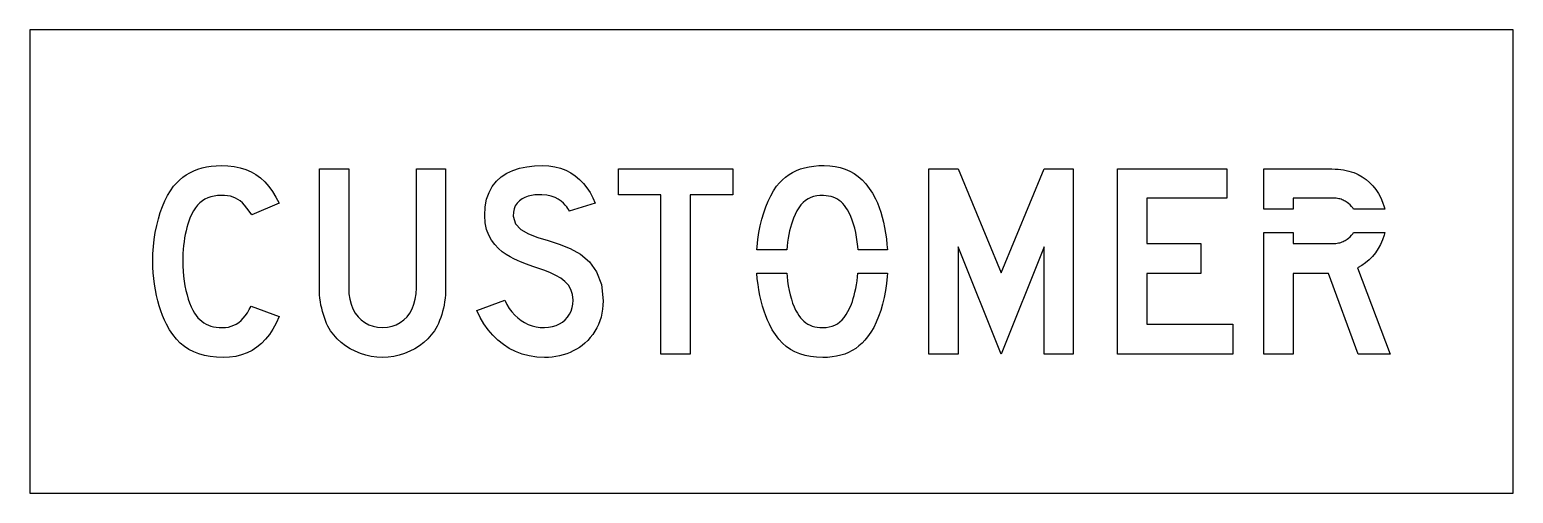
# Model space of a CAD drawing. Extents: x 0 to 32, y 0 to 10.
import ezdxf

# ---------------------------------------------------------------- set-up
doc = ezdxf.new("R2010")
doc.units = 0
doc.layers.add('CUT', color=7, linetype='Continuous')
doc.layers.add('OUTSIDE', color=1, linetype='Continuous')

msp = doc.modelspace()

# ---------------------------------------------------------------- linework, layer by layer
at = {"layer": 'CUT'}
for points in [[(4.9982, 3.2308), (4.9014, 3.1508), (4.7982, 3.0832), (4.6874, 3.028), (4.5694, 2.9852), (4.4446, 2.9544), (4.3118, 2.936), (4.1718, 2.93), (4.0286, 2.9344), (3.8942, 2.9488), (3.7678, 2.9724), (3.6494, 3.0064), (3.5386, 3.05), (3.435, 3.1036), (3.3382, 3.1676), (3.2486, 3.2416), (3.165, 3.3264), (3.0878, 3.422), (3.0166, 3.5284), (2.9506, 3.6456), (2.9066, 3.7364), (2.8654, 3.8332), (2.8278, 3.9352), (2.7934, 4.0424), (2.7622, 4.1536), (2.735, 4.2684), (2.7114, 4.3868), (2.6918, 4.5076), (2.6762, 4.6304), (2.665, 4.7552), (2.6582, 4.8808), (2.6558, 5.0072), (2.6594, 5.1648), (2.6698, 5.3216), (2.6866, 5.4764), (2.7102, 5.6284), (2.7398, 5.776), (2.7754, 5.9192), (2.8166, 6.0564), (2.8638, 6.1872), (2.9166, 6.3096), (2.9742, 6.4236), (3.0374, 6.5276), (3.105, 6.6212), (3.167, 6.692), (3.2326, 6.7568), (3.3026, 6.8156), (3.377, 6.8684), (3.4554, 6.9152), (3.5386, 6.956), (3.6258, 6.9908), (3.7174, 7.0192), (3.8138, 7.0416), (3.9142, 7.0572), (4.0198, 7.0668), (4.1298, 7.07), (4.2758, 7.0648), (4.4134, 7.0488), (4.5418, 7.022), (4.6626, 6.984), (4.7754, 6.9344), (4.8806, 6.8736), (4.979, 6.8012), (5.0706, 6.7168), (5.1558, 6.62), (5.2354, 6.5112), (5.3098, 6.39), (5.3786, 6.256), (4.7894, 6.0036), (4.735, 6.0824), (4.6838, 6.1516), (4.635, 6.2116), (4.587, 6.2624), (4.5394, 6.3052), (4.491, 6.3404), (4.441, 6.3684), (4.3882, 6.3904), (4.3314, 6.406), (4.2702, 6.4168), (4.2034, 6.4228), (4.1298, 6.4244), (4.0514, 6.4216), (3.9774, 6.4124), (3.9078, 6.3972), (3.8426, 6.3752), (3.7814, 6.3464), (3.7246, 6.3104), (3.671, 6.2672), (3.6214, 6.2168), (3.575, 6.158), (3.5322, 6.0916), (3.4926, 6.0168), (3.4558, 5.9332), (3.4322, 5.8716), (3.4106, 5.8052), (3.3906, 5.7352), (3.3722, 5.662), (3.3562, 5.5856), (3.3418, 5.5072), (3.3298, 5.4264), (3.3198, 5.344), (3.3118, 5.2604), (3.3062, 5.176), (3.3026, 5.0916), (3.3014, 5.0072), (3.3038, 4.8984), (3.3094, 4.7904), (3.3194, 4.6836), (3.3326, 4.5788), (3.3498, 4.4764), (3.3702, 4.3772), (3.3934, 4.282), (3.4202, 4.1908), (3.4498, 4.1052), (3.4818, 4.0248), (3.517, 3.9512), (3.5542, 3.8844), (3.5902, 3.834), (3.6282, 3.7884), (3.6682, 3.7472), (3.7106, 3.7104), (3.7558, 3.6784), (3.8034, 3.6508), (3.8538, 3.6276), (3.9078, 3.6088), (3.9646, 3.594), (4.0254, 3.5836), (4.0894, 3.5776), (4.1578, 3.5756), (4.223, 3.5784), (4.2854, 3.5872), (4.345, 3.6024), (4.4022, 3.6236), (4.4566, 3.6516), (4.5086, 3.686), (4.5582, 3.7272), (4.6058, 3.7752), (4.651, 3.83), (4.6946, 3.8924), (4.7358, 3.9616), (4.7754, 4.0384), (5.3786, 3.814), (5.3158, 3.6728), (5.2466, 3.544), (5.1706, 3.4272), (5.0878, 3.3228)], [(12.2974, 3.7208), (12.2666, 3.642), (12.2306, 3.5664), (12.1894, 3.494), (12.1434, 3.4244), (12.0922, 3.3588), (12.0362, 3.2968), (11.9754, 3.2384), (11.9174, 3.1912), (11.8562, 3.1476), (11.7918, 3.1076), (11.7246, 3.0712), (11.655, 3.0388), (11.5822, 3.0104), (11.5074, 2.9864), (11.4306, 2.9664), (11.3518, 2.9504), (11.271, 2.9392), (11.1886, 2.932), (11.105, 2.93), (10.937, 2.938), (10.7766, 2.9628), (10.6246, 3.0028), (10.4802, 3.0576), (10.3446, 3.1264), (10.2174, 3.2088), (10.099, 3.3036), (9.9898, 3.41), (9.8894, 3.528), (9.7986, 3.656), (9.717, 3.7936), (9.6454, 3.9404), (10.249, 4.1648), (10.2938, 4.0736), (10.3446, 3.9896), (10.4006, 3.9128), (10.4618, 3.8436), (10.5274, 3.782), (10.5982, 3.728), (10.673, 3.682), (10.7522, 3.644), (10.835, 3.6144), (10.9218, 3.5928), (11.0118, 3.58), (11.105, 3.5756), (11.1938, 3.5808), (11.2774, 3.5956), (11.3554, 3.62), (11.4274, 3.6536), (11.4926, 3.6948), (11.5506, 3.744), (11.6014, 3.8), (11.6438, 3.8624), (11.6774, 3.9308), (11.7022, 4.0044), (11.7174, 4.0824), (11.7226, 4.1648), (11.7102, 4.2892), (11.6746, 4.3968), (11.6182, 4.4896), (11.5434, 4.57), (11.453, 4.6392), (11.349, 4.7), (11.2342, 4.754), (11.1114, 4.8032), (10.9826, 4.8496), (10.8502, 4.8956), (10.7174, 4.9428), (10.5858, 4.9928), (10.5206, 5.0208), (10.4458, 5.0552), (10.3646, 5.0972), (10.2798, 5.1484), (10.1938, 5.2092), (10.1106, 5.2808), (10.0318, 5.364), (9.961, 5.4596), (9.901, 5.5692), (9.8546, 5.6936), (9.8246, 5.8332), (9.8138, 5.9896), (9.825, 6.176), (9.8566, 6.3424), (9.9086, 6.49), (9.9786, 6.6188), (10.0662, 6.7304), (10.1702, 6.8244), (10.2886, 6.9024), (10.421, 6.9648), (10.5658, 7.012), (10.7218, 7.0448), (10.8882, 7.064), (11.063, 7.07), (11.1994, 7.0636), (11.3286, 7.044), (11.4498, 7.012), (11.5638, 6.9684), (11.6698, 6.9132), (11.7682, 6.8472), (11.8594, 6.7712), (11.9426, 6.6856), (12.0182, 6.5904), (12.0866, 6.4872), (12.147, 6.3752), (12.1998, 6.256), (11.6386, 6.0876), (11.6354, 6.0944), (11.6258, 6.1128), (11.6094, 6.1404), (11.5854, 6.1756), (11.553, 6.2156), (11.5122, 6.258), (11.4618, 6.3008), (11.4014, 6.3412), (11.3306, 6.378), (11.2486, 6.4076), (11.155, 6.4288), (11.049, 6.4384), (10.9742, 6.4396), (10.899, 6.4344), (10.8242, 6.4236), (10.7518, 6.406), (10.683, 6.3812), (10.619, 6.3492), (10.5622, 6.3092), (10.5134, 6.2608), (10.4746, 6.2036), (10.447, 6.1376), (10.4322, 6.0616), (10.4314, 5.9756), (10.4814, 5.8132), (10.5946, 5.6912), (10.7578, 5.5976), (10.9586, 5.5212), (11.1838, 5.4504), (11.421, 5.3736), (11.6566, 5.28), (11.8786, 5.1572), (12.0734, 4.9944), (12.2286, 4.78), (12.3314, 4.5028), (12.3682, 4.1508), (12.3654, 4.0604), (12.3566, 3.972), (12.3426, 3.886), (12.3226, 3.802)], [(17.7942, 5.7164), (17.7694, 5.806), (17.7414, 5.8912), (17.7102, 5.9712), (17.6762, 6.0464), (17.639, 6.1156), (17.6066, 6.166), (17.573, 6.2108), (17.5382, 6.2508), (17.501, 6.2864), (17.4622, 6.3172), (17.4214, 6.344), (17.3782, 6.3664), (17.3322, 6.3852), (17.2838, 6.4), (17.2322, 6.4116), (17.1774, 6.4196), (17.1194, 6.4244), (17.0446, 6.4244), (16.9742, 6.4176), (16.9082, 6.4032), (16.8462, 6.3816), (16.7882, 6.3524), (16.7338, 6.3156), (16.6826, 6.2716), (16.635, 6.2196), (16.5906, 6.16), (16.549, 6.0924), (16.5102, 6.0168), (16.4738, 5.9332), (16.4502, 5.8712), (16.4286, 5.8044), (16.4086, 5.7332), (16.3902, 5.6584), (16.3742, 5.5804), (16.3598, 5.5), (16.3478, 5.4176), (16.3378, 5.3336), (16.3301, 5.251), (15.6836, 5.251), (15.6878, 5.3164), (15.7046, 5.4724), (15.7274, 5.624), (15.7566, 5.7708), (15.7914, 5.9124), (15.8318, 6.048), (15.8778, 6.1772), (15.9286, 6.2996), (15.9842, 6.4148), (16.0446, 6.522), (16.109, 6.6212), (16.1706, 6.6948), (16.2358, 6.7616), (16.3046, 6.8216), (16.3778, 6.8748), (16.4554, 6.9212), (16.537, 6.9616), (16.6238, 6.9952), (16.715, 7.0224), (16.8118, 7.0436), (16.9134, 7.0584), (17.0206, 7.0672), (17.1338, 7.07), (17.2566, 7.0656), (17.3738, 7.0512), (17.4846, 7.0276), (17.5894, 6.9936), (17.689, 6.95), (17.7826, 6.8964), (17.8714, 6.8324), (17.955, 6.7584), (18.0338, 6.6736), (18.1078, 6.578), (18.177, 6.4716), (18.2426, 6.3544), (18.283, 6.2636), (18.3206, 6.1668), (18.355, 6.0648), (18.3862, 5.9576), (18.4142, 5.8464), (18.439, 5.7316), (18.4598, 5.6132), (18.4774, 5.4924), (18.491, 5.3696), (18.5005, 5.251), (17.8676, 5.251), (17.8618, 5.3204), (17.8498, 5.4244), (17.8346, 5.5252), (17.8162, 5.6228)], [(8.9494, 4.1328), (8.9374, 4.0612), (8.9226, 3.9912), (8.9058, 3.9228), (8.8866, 3.8556), (8.8654, 3.79), (8.8418, 3.7264), (8.8166, 3.664), (8.7894, 3.6036), (8.7314, 3.5076), (8.663, 3.4172), (8.5854, 3.3324), (8.4994, 3.254), (8.4054, 3.1828), (8.305, 3.1192), (8.199, 3.064), (8.0874, 3.0172), (7.9722, 2.98), (7.8538, 2.9524), (7.7326, 2.9356), (7.6102, 2.93), (7.4882, 2.9356), (7.367, 2.9524), (7.2486, 2.98), (7.1334, 3.0172), (7.0218, 3.064), (6.9158, 3.1192), (6.8154, 3.1828), (6.7214, 3.254), (6.6354, 3.3324), (6.5578, 3.4172), (6.4894, 3.5076), (6.4314, 3.6036), (6.4042, 3.664), (6.379, 3.7264), (6.3554, 3.79), (6.3342, 3.8556), (6.315, 3.9228), (6.2982, 3.9912), (6.2834, 4.0612), (6.2714, 4.1328), (6.2618, 4.2056), (6.2546, 4.2796), (6.2506, 4.3548), (6.249, 4.4316), (6.249, 7), (6.8806, 7), (6.8806, 4.4316), (6.8866, 4.3056), (6.9046, 4.188), (6.9334, 4.0788), (6.973, 3.9788), (7.023, 3.8888), (7.0822, 3.8088), (7.151, 3.7396), (7.2278, 3.682), (7.313, 3.636), (7.4054, 3.6028), (7.5046, 3.5824), (7.6102, 3.5756), (7.7162, 3.5824), (7.8154, 3.6028), (7.9078, 3.636), (7.993, 3.682), (8.0698, 3.7396), (8.1386, 3.8088), (8.1978, 3.8888), (8.2478, 3.9788), (8.2874, 4.0788), (8.3162, 4.188), (8.3342, 4.3056), (8.3402, 4.4316), (8.3402, 7), (8.9718, 7), (8.9718, 4.4316), (8.9702, 4.3548), (8.9662, 4.2796), (8.959, 4.2056)], [(13.6106, 6.4384), (12.6986, 6.4384), (12.6986, 7), (15.1686, 7), (15.1686, 6.4384), (14.2422, 6.4384), (14.2422, 3), (13.6106, 3)], [(20.025, 5.3156), (20.025, 3), (19.3934, 3), (19.3934, 7), (20.025, 7), (20.9514, 4.7544), (21.8778, 7), (22.509, 7), (22.509, 3), (21.8778, 3), (21.8778, 5.3156), (20.9514, 3)], [(25.8214, 6.3684), (24.095, 6.3684), (24.095, 5.386), (25.2598, 5.386), (25.2598, 4.7404), (24.095, 4.7404), (24.095, 3.6456), (25.9478, 3.6456), (25.9478, 3), (23.4634, 3), (23.4634, 7), (25.8214, 7)], [(28.413, 6.2756), (28.3758, 6.2984), (28.3518, 6.3116), (28.3294, 6.3228), (28.307, 6.3328), (28.2842, 6.3412), (28.2606, 6.3484), (28.2354, 6.3544), (28.2078, 6.3592), (28.1774, 6.3628), (28.143, 6.3652), (28.1042, 6.3672), (28.0602, 6.368), (28.011, 6.3684), (27.253, 6.3684), (27.253, 6.1282), (26.6214, 6.1282), (26.6214, 7), (27.9406, 7), (28.0158, 6.9992), (28.0874, 6.9976), (28.155, 6.994), (28.2198, 6.9892), (28.2814, 6.9824), (28.3406, 6.9736), (28.3974, 6.9628), (28.4522, 6.95), (28.505, 6.9348), (28.5566, 6.9172), (28.607, 6.8968), (28.6566, 6.8736), (28.7422, 6.8264), (28.823, 6.7696), (28.899, 6.704), (28.969, 6.6308), (29.0326, 6.5508), (29.0898, 6.4648), (29.1394, 6.374), (29.1814, 6.2792), (29.215, 6.1808), (29.2281, 6.1282), (28.554, 6.1282), (28.5366, 6.1552), (28.5098, 6.1892), (28.4802, 6.2208), (28.4482, 6.2496)], [(27.253, 5.6262), (27.253, 5.386), (28.011, 5.386), (28.0574, 5.3864), (28.0994, 5.3872), (28.137, 5.3892), (28.171, 5.3916), (28.2018, 5.3952), (28.2302, 5.4), (28.2566, 5.406), (28.281, 5.4128), (28.305, 5.4216), (28.3282, 5.4316), (28.3518, 5.4428), (28.3758, 5.456), (28.413, 5.4788), (28.4482, 5.5048), (28.4802, 5.5336), (28.5098, 5.5652), (28.5366, 5.5992), (28.554, 5.6262), (29.2295, 5.6262), (29.215, 5.5652), (29.181, 5.4656), (29.1386, 5.3692), (29.0882, 5.2772), (29.0298, 5.1904), (28.9646, 5.11), (28.893, 5.0364), (28.815, 4.9708), (28.7314, 4.914), (28.6426, 4.8668), (29.3442, 3), (28.6566, 3), (28.011, 4.7404), (27.253, 4.7404), (27.253, 3), (26.6214, 3), (26.6214, 5.6262)], [(18.357, 3.9436), (18.3114, 3.8128), (18.2602, 3.6904), (18.2038, 3.5764), (18.1414, 3.4724), (18.0738, 3.3788), (18.0158, 3.3052), (17.9534, 3.2384), (17.887, 3.1784), (17.8166, 3.1252), (17.7422, 3.0788), (17.6634, 3.0384), (17.5806, 3.0048), (17.4938, 2.9776), (17.403, 2.9564), (17.3078, 2.9416), (17.2086, 2.9328), (17.1054, 2.93), (16.9694, 2.9344), (16.8418, 2.9488), (16.7226, 2.9724), (16.6106, 3.0064), (16.5062, 3.05), (16.409, 3.1036), (16.3186, 3.1676), (16.2342, 3.2416), (16.1562, 3.3264), (16.0838, 3.422), (16.0166, 3.5284), (15.9546, 3.6456), (15.9138, 3.7336), (15.8754, 3.8292), (15.8398, 3.9312), (15.807, 4.0384), (15.7774, 4.1508), (15.751, 4.2668), (15.7286, 4.3856), (15.7094, 4.5064), (15.6942, 4.6284), (15.6832, 4.749), (16.3293, 4.749), (16.335, 4.6776), (16.347, 4.5744), (16.3626, 4.4736), (16.381, 4.3756), (16.4026, 4.2808), (16.4278, 4.1904), (16.4558, 4.1048), (16.487, 4.0248), (16.521, 3.9512), (16.5582, 3.8844), (16.5906, 3.834), (16.625, 3.7884), (16.6614, 3.7472), (16.7002, 3.7104), (16.741, 3.6784), (16.7846, 3.6508), (16.8306, 3.6276), (16.8794, 3.6088), (16.9314, 3.594), (16.9862, 3.5836), (17.0442, 3.5776), (17.1054, 3.5756), (17.177, 3.5788), (17.2438, 3.5884), (17.3066, 3.6052), (17.3654, 3.6284), (17.4206, 3.6588), (17.4722, 3.6964), (17.5206, 3.7412), (17.5662, 3.7936), (17.609, 3.8536), (17.649, 3.9216), (17.687, 3.9972), (17.723, 4.0808), (17.7438, 4.1368), (17.7638, 4.2), (17.7826, 4.2688), (17.8006, 4.342), (17.817, 4.4196), (17.8318, 4.5), (17.845, 4.5824), (17.8562, 4.666), (17.8654, 4.749), (18.5006, 4.749), (18.4962, 4.6784), (18.4806, 4.5236), (18.4586, 4.3716), (18.4306, 4.224), (18.3966, 4.0808)]]:
    msp.add_lwpolyline(points, close=True, dxfattribs=at)
at = {"layer": 'OUTSIDE'}
msp.add_lwpolyline([(0, 0), (32, 0), (32, 10), (0, 10)], close=True, dxfattribs=at)

doc.saveas('drawing.dxf')
